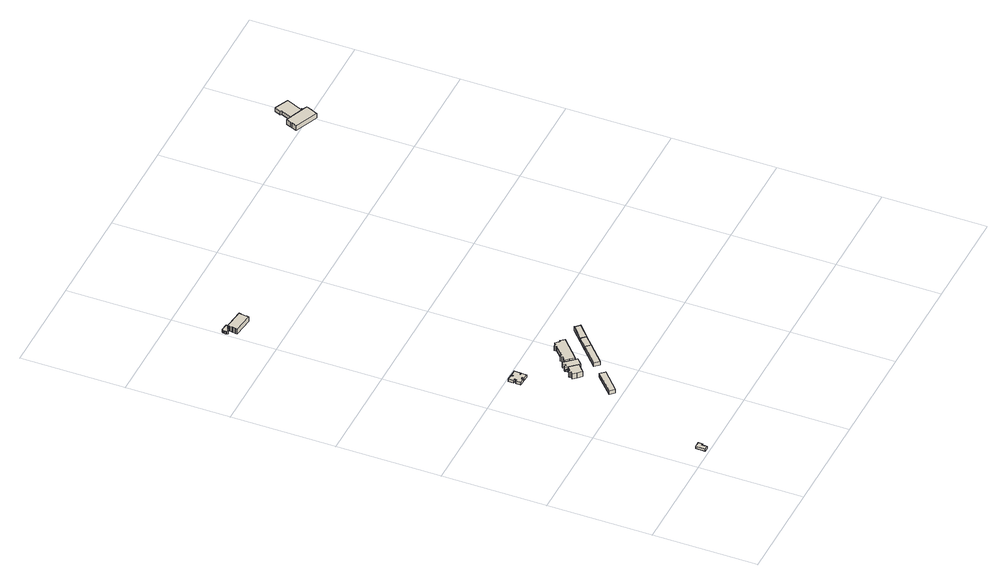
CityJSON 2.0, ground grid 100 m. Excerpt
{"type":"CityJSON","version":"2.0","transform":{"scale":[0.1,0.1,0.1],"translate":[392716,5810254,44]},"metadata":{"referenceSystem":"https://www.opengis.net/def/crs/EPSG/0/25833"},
"CityObjects":{
"building1":{"type":"Building","attributes":{"name":"Imkerei","Gemeindeschluessel":"11000008","BezugspunktDach":"2200","function":"31001_2700","measuredHeight":2.39,"storeysAboveGround":1},"address":[{"country":"Germany","locality":"Berlin","thoroughfareNumber":"146 (4)","thoroughfareName":"Buckower Damm"}],"geometry":[{"type":"Solid","lod":"1","boundaries":[[[[0,1,2,3,4,5,6,7]],[[8,9,10,11,12,13,14,15]],[[8,15,7,6]],[[9,8,6,5]],[[10,9,5,4]],[[11,10,4,3]],[[12,11,3,2]],[[13,12,2,1]],[[14,13,1,0]],[[15,14,0,7]]]]}]},
"building2":{"type":"Building","attributes":{"Gemeindeschluessel":"11000008","BezugspunktDach":"2200","function":"31001_2081","measuredHeight":2.75,"storeysAboveGround":1},"address":[{"country":"Germany","locality":"Berlin","thoroughfareNumber":"146 (1)","thoroughfareName":"Buckower Damm"}],"geometry":[{"type":"Solid","lod":"1","boundaries":[[[[16,17,18,19,20,21,22,23,24,25,26,27,28,29,30,31,32,33,34,35]],[[36,37,38,39,40,41,42,43,44,45,46,47,48,49,50,51,52,53,54,55]],[[36,55,35,34]],[[37,36,34,33]],[[38,37,33,32]],[[39,38,32,31]],[[40,39,31,30]],[[41,40,30,29]],[[42,41,29,28]],[[43,42,28,27]],[[44,43,27,26]],[[45,44,26,25]],[[46,45,25,24]],[[47,46,24,23]],[[48,47,23,22]],[[49,48,22,21]],[[50,49,21,20]],[[51,50,20,19]],[[52,51,19,18]],[[53,52,18,17]],[[54,53,17,16]],[[55,54,16,35]]]]}]},
"building3":{"type":"Building","attributes":{"Gemeindeschluessel":"11000008","BezugspunktDach":"2200","function":"31001_2463","measuredHeight":3.75,"storeysAboveGround":1},"address":[{"country":"Germany","locality":"Berlin","thoroughfareNumber":"146 (3)","thoroughfareName":"Buckower Damm"}],"geometry":[{"type":"Solid","lod":"1","boundaries":[[[[56,57,58,59]],[[60,61,62,63]],[[60,63,59,58]],[[61,60,58,57]],[[62,61,57,56]],[[63,62,56,59]]]]}]},
"building4":{"type":"Building","attributes":{"name":"Spielund Pflegehof","Gemeindeschluessel":"11000008","function":"31001_1220"},"address":[{"country":"Germany","locality":"Berlin","thoroughfareNumber":"146","thoroughfareName":"Buckower Damm"}],"children":["building4-1","building4-2","building4-3","building4-4","building4-5"]},
"building4-1":{"type":"BuildingPart","attributes":{"BezugspunktDach":"2200","measuredHeight":8.63,"storeysAboveGround":2},"parents":["building4"],"geometry":[{"type":"MultiSurface","lod":"1","boundaries":[[[64,65,66,67,68,69,70,71,72,73,74,75]],[[76,77,78,79,80,81,82,83,84,85,86,87]],[[76,87,75,74]],[[77,76,74,73]],[[78,77,73,72]],[[79,78,72,71]],[[80,79,71,70]],[[81,80,70,69]],[[82,81,69,68]],[[88,89,90,91,83,82,68,67]],[[92,93,88,67,66]],[[84,83,94,91,95]],[[85,84,66,65]],[[86,85,65,64]],[[87,86,64,75]],[[91,90,89,88]],[[95,91,94,88,93,92]]]}]},
"building4-2":{"type":"BuildingPart","attributes":{"BezugspunktDach":"2200","measuredHeight":8.7,"storeysAboveGround":2},"parents":["building4"],"geometry":[{"type":"MultiSurface","lod":"1","boundaries":[[[96,97,98,99,100,101,102,103,104,105,106,107,108,109]],[[110,111,112,113,114,115,116,117,118,119,120,121,122,123]],[[110,123,109,108]],[[111,110,108,107]],[[112,111,107,106]],[[113,112,106,105]],[[114,113,105,104]],[[115,114,104,103]],[[116,115,103,102]],[[124,125,116,102,101]],[[126,124,117,101,100]],[[119,118,100,99]],[[120,119,99,98]],[[121,120,98,97]],[[127,128,121,97,96]],[[129,127,96,109]],[[117,116,125,124]],[[118,117,124,126]],[[122,121,128,127]],[[123,122,127,129]]]}]},
"building4-3":{"type":"BuildingPart","attributes":{"BezugspunktDach":"2200","measuredHeight":2.25,"storeysAboveGround":2},"parents":["building4"],"geometry":[{"type":"MultiSurface","lod":"1","boundaries":[[[130,131,89,93,132,128,129,133]],[[123,121,134,95,90,135,136,137]],[[123,137,133,129]],[[134,121,128,132]],[[95,134,132,93]],[[135,90,89,131]],[[136,135,131,130]],[[137,136,130,133]],[[121,122,127,128]],[[129,127,122,123]],[[90,91,88,89]],[[95,93,88,91]]]}]},
"building4-4":{"type":"BuildingPart","attributes":{"BezugspunktDach":"2200","measuredHeight":2.25,"storeysAboveGround":2},"parents":["building4"],"geometry":[{"type":"MultiSurface","lod":"1","boundaries":[[[126,138,139,140,141,125]],[[142,143,144,145,118,116]],[[142,116,125,141]],[[143,142,141,140]],[[145,144,139,138]],[[118,145,138,126]],[[144,146,147,139]],[[143,140,147,148,146]],[[116,117,124,125]],[[118,126,124,117]]]}]},
"building4-5":{"type":"BuildingPart","attributes":{"BezugspunktDach":"2200","measuredHeight":8.57,"storeysAboveGround":2},"parents":["building4"],"geometry":[{"type":"MultiSurface","lod":"1","boundaries":[[[149,150,151,152,153,154,155,156,157,158,159,160,161,162,163,164,165,166,167,168]],[[169,170,171,172,173,174,175,176,177,178,179,180,181,182,183,184,185,144,146,143]],[[169,143,168,167]],[[170,169,167,166]],[[171,170,166,165]],[[172,171,165,164]],[[173,172,164,163]],[[174,173,163,162]],[[175,174,162,161]],[[176,175,161,160]],[[177,176,160,159]],[[178,177,159,158]],[[179,178,158,157]],[[180,179,157,156]],[[181,180,156,155]],[[182,181,155,154]],[[183,182,154,153]],[[184,183,153,152]],[[185,184,152,151]],[[144,185,151,150]],[[147,139,150,149]],[[144,186,144,146]],[[140,147,146,143,146,149,168]],[[146,144,186,139,147]],[[143,146,147,140]]]}]},
"building5":{"type":"Building","attributes":{"Gemeindeschluessel":"11000008","BezugspunktDach":"2200","function":"51009_1610","measuredHeight":3.97,"storeysAboveGround":0},"address":[{"country":"Germany","locality":"Berlin"}],"geometry":[{"type":"Solid","lod":"1","boundaries":[[[[187,188,189,190]],[[191,192,193,194]],[[191,194,190,189]],[[192,191,189,188]],[[193,192,188,187]],[[194,193,187,190]]]]}]},
"building6":{"type":"Building","attributes":{"name":"Pumpwerk","Gemeindeschluessel":"11000008","function":"31001_2512"},"address":[{"country":"Germany","locality":"Berlin","thoroughfareNumber":"9","thoroughfareName":"Massiner Weg"}],"children":["building6-1","building6-2"]},
"building6-1":{"type":"BuildingPart","attributes":{"BezugspunktDach":"2200","measuredHeight":6.37,"storeysAboveGround":1},"parents":["building6"],"geometry":[{"type":"MultiSurface","lod":"1","boundaries":[[[195,196,197,198,199,200,201,202,203,204,205,206,207,208,209,210,211,212]],[[213,214,215,216,217,218,219,220,221,222,223,224,225,226,227,228,229,230]],[[213,230,212,211]],[[214,213,211,210]],[[215,214,210,209]],[[216,215,209,208]],[[217,216,208,207]],[[218,217,207,206]],[[219,218,206,205]],[[231,232,219,205,204]],[[233,231,220,204,203]],[[222,221,203,202]],[[223,222,202,201]],[[224,223,201,200]],[[225,224,200,199]],[[226,225,199,198]],[[227,226,198,197]],[[228,227,197,196]],[[229,228,196,195]],[[230,229,195,212]],[[220,219,232,231]],[[221,220,231,233]]]}]},
"building6-2":{"type":"BuildingPart","attributes":{"BezugspunktDach":"2200","measuredHeight":2.66,"storeysAboveGround":1},"parents":["building6"],"geometry":[{"type":"Solid","lod":"1","boundaries":[[[[234,235,236,237,232,231,233,238,239,240,241,242,243,244]],[[245,246,247,248,249,250,221,220,219,251,252,253,254,255]],[[245,255,244,243]],[[246,245,243,242]],[[247,246,242,241]],[[248,247,241,240]],[[249,248,240,239]],[[250,249,239,238]],[[221,250,238,233]],[[251,219,232,237]],[[252,251,237,236]],[[253,252,236,235]],[[254,253,235,234]],[[255,254,234,244]],[[220,221,233,231]],[[219,220,231,232]]]]}]},
"building7":{"type":"Building","attributes":{"Gemeindeschluessel":"11000008","BezugspunktDach":"2200","function":"31001_2720","measuredHeight":3.97,"storeysAboveGround":1},"address":[{"country":"Germany","locality":"Berlin","thoroughfareNumber":"146 (2)","thoroughfareName":"Buckower Damm"}],"geometry":[{"type":"Solid","lod":"1","boundaries":[[[[187,188,256,257,258,259,189,190]],[[191,260,261,262,263,192,193,194]],[[191,194,190,189]],[[260,191,189,259]],[[261,260,259,258]],[[262,261,258,257]],[[263,262,257,256]],[[192,263,256,188]],[[193,192,188,187]],[[194,193,187,190]]]]}]},
"building8":{"type":"Building","attributes":{"Gemeindeschluessel":"11000008","BezugspunktDach":"2200","function":"51009_1610","measuredHeight":4.47,"storeysAboveGround":0},"address":[{"country":"Germany","locality":"Berlin"}],"geometry":[{"type":"Solid","lod":"1","boundaries":[[[[264,265,266,267,268]],[[269,270,271,272,273]],[[269,273,268,267]],[[270,269,267,266]],[[271,270,266,265]],[[272,271,265,264]],[[273,272,264,268]]]]}]},
"building9":{"type":"Building","attributes":{"Gemeindeschluessel":"11000008","function":"31001_1310"},"address":[{"country":"Germany","locality":"Berlin","thoroughfareNumber":"25","thoroughfareName":"Deutsch-Kroner-Ring"}],"children":["building9-1","building9-2"]},
"building9-1":{"type":"BuildingPart","attributes":{"BezugspunktDach":"2200","measuredHeight":6.38,"storeysAboveGround":1},"parents":["building9"],"geometry":[{"type":"MultiSurface","lod":"1","boundaries":[[[274,275,276,277,278,279,280,281,282,283,284]],[[285,286,287,288,289,290,291,292,293,294,295]],[[285,295,284,283]],[[286,285,283,282]],[[287,286,282,281]],[[288,287,281,280]],[[289,288,280,279]],[[296,297,298,297,299,279,278]],[[291,290,278,277]],[[292,291,277,276]],[[293,292,276,275]],[[294,293,275,274]],[[295,294,274,284]],[[290,300,301,297,296]],[[301,289,299,297,298]]]}]},
"building9-2":{"type":"BuildingPart","attributes":{"BezugspunktDach":"2200","measuredHeight":4.89,"storeysAboveGround":1},"parents":["building9"],"geometry":[{"type":"Solid","lod":"1","boundaries":[[[[297,296,302,303,304,305,306,307,308,299]],[[309,310,311,312,313,314,315,290,301,289]],[[309,289,299,308]],[[310,309,308,307]],[[311,310,307,306]],[[312,311,306,305]],[[313,312,305,304]],[[314,313,304,303]],[[315,314,303,302]],[[290,315,302,296]],[[301,290,296,297]],[[301,297,299,289]]]]}]}
},
"vertices":[
[219,8,76],[220,31,76],[214,31,76],[214,59,76],[231,59,76],[232,100,76],[178,101,76],[176,9,76],[178,101,52],[232,100,52],[231,59,52],[214,59,52],[214,31,52],[220,31,52],[219,8,52],[176,9,52],
[434,1849,52],[435,1869,52],[456,1868,52],[456,1848,52],[504,1846,52],[505,1895,52],[486,1896,52],[486,1906,52],[506,1905,52],[508,1964,52],[449,1966,52],[448,1947,52],[438,1947,52],[439,1967,52],[390,1969,52],[388,1920,52],[408,1919,52],[407,1898,52],[388,1899,52],[386,1851,52],[388,1899,24],[407,1898,24],[408,1919,24],[388,1920,24],[390,1969,24],[439,1967,24],[438,1947,24],[448,1947,24],[449,1966,24],[508,1964,24],[506,1905,24],[486,1906,24],[486,1896,24],[505,1895,24],[504,1846,24],[456,1848,24],[456,1868,24],[435,1869,24],[434,1849,24],[386,1851,24],
[619,1054,62],[803,1225,62],[763,1269,62],[579,1097,62],[763,1269,24],[803,1225,24],[619,1054,24],[579,1097,24],
[676,1439,80],[709,1404,80],[783,1472,80],[750,1508,80],[717,1544,80],[681,1511,80],[677,1515,80],[660,1516,80],[657,1514,80],[657,1497,80],[662,1492,80],[643,1475,80],[662,1492,23],[657,1497,23],[657,1514,23],[660,1516,23],[677,1515,23],[681,1511,23],[717,1544,23],[750,1508,23],[783,1472,23],[709,1404,23],[676,1439,23],[643,1475,23],[750,1508,46],[717,1544,46],[717,1544,24],[750,1508,24],[783,1472,35],[783,1472,46],[750,1508,28],[783,1472,24],
[765,1512,68],[802,1471,68],[807,1466,68],[862,1517,68],[857,1522,68],[819,1563,68],[769,1618,68],[767,1618,68],[763,1623,68],[744,1606,68],[757,1592,68],[739,1575,68],[727,1589,68],[709,1572,68],[727,1589,24],[739,1575,24],[757,1592,24],[744,1606,24],[763,1623,24],[767,1618,24],[769,1618,24],[819,1563,24],[857,1522,24],[862,1517,24],[807,1466,24],[802,1471,24],[765,1512,24],[709,1572,24],[819,1563,46],[769,1618,46],[857,1522,46],[765,1512,46],[802,1471,46],[709,1572,46],
[713,1567,46],[713,1549,46],[784,1471,46],[708,1572,46],[784,1471,24],[713,1549,24],[713,1567,24],[708,1572,24],
[859,1539,46],[857,1541,46],[790,1611,46],[785,1616,46],[785,1616,24],[790,1611,24],[857,1541,24],[859,1539,24],[823,1576,24],[823,1576,46],[823,1576,34],
[823,1576,76],[857,1541,76],[1050,1720,76],[1018,1754,76],[1009,1746,76],[1008,1747,76],[974,1783,76],[956,1766,76],[951,1771,76],[935,1771,76],[932,1769,76],[932,1753,76],[936,1748,76],[846,1663,76],[841,1668,76],[825,1669,76],[822,1666,76],[822,1650,76],[826,1645,76],[790,1611,76],[826,1645,24],[822,1650,24],[822,1666,24],[825,1669,24],[841,1668,24],[846,1663,24],[936,1748,24],[932,1753,24],[932,1769,24],[935,1771,24],[951,1771,24],[956,1766,24],[974,1783,24],[1008,1747,24],[1009,1746,24],[1018,1754,24],[1050,1720,24],[857,1541,39],
[915,1329,61],[1088,1489,61],[1047,1533,61],[875,1373,61],[1047,1533,22],[1088,1489,22],[915,1329,22],[875,1373,22],
[240,4367,68],[243,4387,68],[242,4387,68],[245,4410,68],[246,4422,68],[249,4445,68],[250,4445,68],[252,4465,68],[85,4485,68],[58,4488,68],[56,4474,68],[56,4469,68],[58,4468,68],[55,4445,68],[53,4433,68],[51,4410,68],[49,4410,68],[46,4391,68],[49,4410,14],[51,4410,14],[53,4433,14],[55,4445,14],[58,4468,14],[56,4469,14],[56,4474,14],[58,4488,14],[85,4485,14],[252,4465,14],[250,4445,14],[249,4445,14],[246,4422,14],[245,4410,14],[242,4387,14],[243,4387,14],[240,4367,14],[46,4391,14],[58,4488,41],[56,4474,41],[85,4485,41],
[11,4477,41],[13,4470,41],[16,4462,41],[34,4477,41],[89,4515,41],[21,4524,41],[16,4517,41],[13,4509,41],[11,4502,41],[10,4494,41],[10,4485,41],[10,4494,14],[11,4502,14],[13,4509,14],[16,4517,14],[21,4524,14],[89,4515,14],[34,4477,14],[16,4462,14],[13,4470,14],[11,4477,14],[10,4485,14],
[1175,1570,61],[1293,1679,61],[1252,1723,61],[1134,1613,61],[1134,1613,22],[1252,1723,22],[1293,1679,22],[1175,1570,22],
[1175,1570,65],[1293,1679,65],[1272,1701,65],[1252,1723,65],[1134,1613,65],[1252,1723,24],[1272,1701,24],[1293,1679,24],[1175,1570,24],[1134,1613,24],
[3018,4934,53],[3040,4984,53],[3047,4999,53],[3068,5048,53],[3034,5062,53],[2894,5119,53],[2894,5118,53],[2837,5141,53],[2818,5093,53],[2812,5078,53],[2793,5030,53],[2812,5078,0],[2818,5093,0],[2837,5141,0],[2894,5118,0],[2894,5119,0],[3034,5062,0],[3068,5048,0],[3047,4999,0],[3040,4984,0],[3018,4934,0],[2793,5030,0],[3034,5062,39],[2957,5093,39],[2957,5093,11],[2894,5119,39],[3007,5073,0],[2957,5093,0],
[3043,5086,39],[3031,5091,39],[3096,5242,39],[2972,5297,39],[2958,5303,39],[2933,5241,39],[2945,5235,39],[2945,5235,0],[2933,5241,0],[2958,5303,0],[2972,5297,0],[3096,5242,0],[3031,5091,0],[3043,5086,0]
]}
